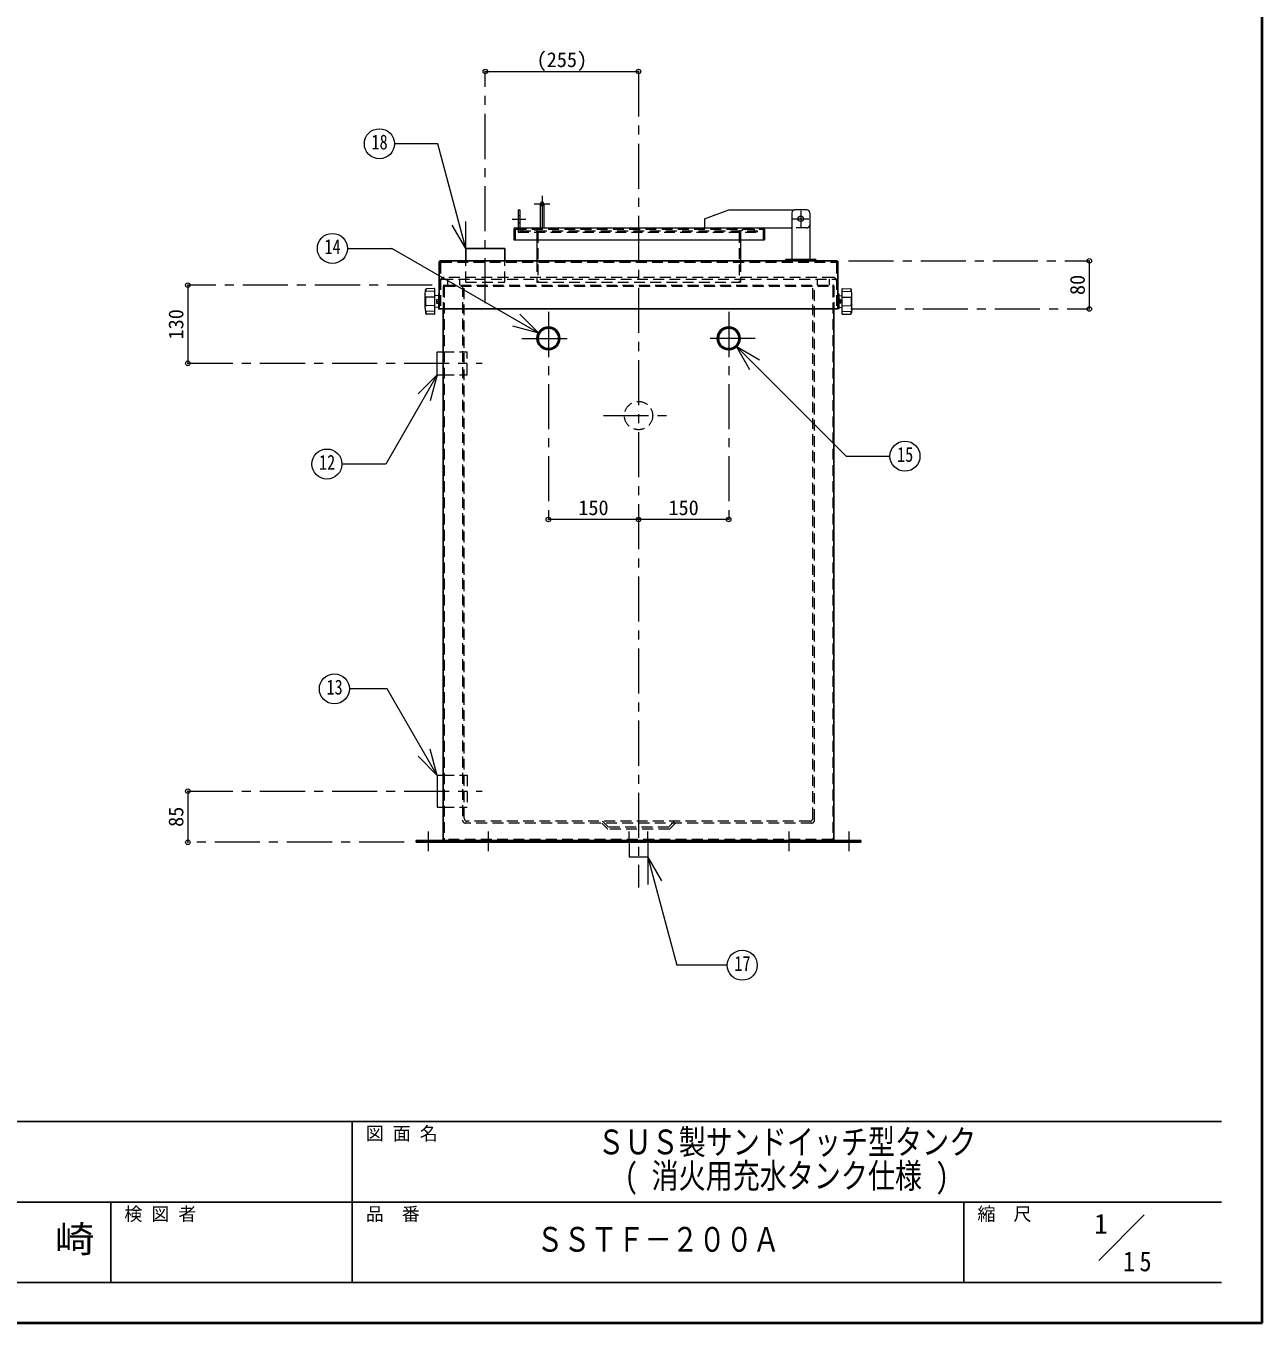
# Model space of a CAD drawing. Units: millimetres at full size, sheet at 1:15. Extents: x -3184 to 2891, y -2037 to 2178.
# Drawn here: x 834 to 2891, y -2037 to 121 of the extents above; entities that cross this region are included whole.
import ezdxf
from ezdxf.enums import TextEntityAlignment as Align

# ---------------------------------------------------------------- set-up
doc = ezdxf.new("R2010")
doc.units = ezdxf.units.MM
doc.header["$LTSCALE"] = 15
doc.header["$PDMODE"] = 32
doc.header["$PDSIZE"] = 7.5
doc.linetypes.add('CHAIN1', pattern=[8, 5, -1, 1, -1])
doc.linetypes.add('DASHED1', pattern=[1.8, 1.2, -0.6])
doc.layers.add('0-0', color=7, linetype='Continuous', lineweight=18)
doc.styles.add('ＭＳ ゴシック', font='')
doc.styles.get('ＭＳ ゴシック').set_extended_font_data('MS Gothic')

msp = doc.modelspace()

# ---------------------------------------------------------------- linework, layer by layer
at = {"layer": '0-0', "color": 1, "lineweight": 40}
for q in [(2890.8, 2177.87), (-3184.2, -2037.13)]:
    msp.add_line((2890.8, -2037.13), q, dxfattribs=at)
at = {"layer": '0-0', "color": 4, "linetype": 'CHAIN1', "lineweight": 9}
for p, q in [((1598.3, -340.13), (1598.3, 45.37)), ((1853.3, 45.37), (1853.3, -1312.13)), ((1692.8, -161.63), (1692.8, -214.63)), ((1679.8, -174.63), (1705.8, -174.63)), ((2123.3, -186.13), (2123.3, -213.13)), ((1665.8, -200.63), (1642.8, -200.63)), ((2109.8, -199.63), (2136.8, -199.63)), ((2202.8, -269.63), (2603.3, -269.63)), ((1509.8, -310.13), (1103.3, -310.13)), ((1703.3, -354.63), (1703.3, -700.13)), ((2003.3, -354.63), (2003.3, -700.13)), ((2206.3, -349.63), (2603.3, -349.63)), ((1659.3, -398.63), (1747.3, -398.63)), ((2047.3, -398.63), (1959.3, -398.63)), ((1103.3, -440.13), (1593.3, -440.13)), ((1794.8, -527.13), (1911.8, -527.13)), ((1103.3, -1152.13), (1593.3, -1152.13)), ((1503.3, -1219.13), (1503.3, -1252.13)), ((1603.3, -1219.13), (1603.3, -1252.13)), ((2103.3, -1219.13), (2103.3, -1252.13)), ((2203.3, -1219.13), (2203.3, -1252.13)), ((1463.3, -1237.13), (1103.3, -1237.13))]:
    msp.add_line(p, q, dxfattribs=at)
at = {"layer": '0-0', "color": 4, "lineweight": 9}
for p, q in [((1598.3, 45.37), (1853.3, 45.37)), ((1963.3, -199.63), (2003.3, -184.63)), ((2003.3, -184.63), (2113.3, -184.63)), ((1963.3, -199.63), (1963.3, -214.63)), ((2060.8, -214.63), (2108.3, -214.63)), ((1683.8, -234.63), (1683.8, -269.63)), ((2022.8, -234.63), (2022.8, -269.63)), ((2603.3, -269.63), (2603.3, -349.63)), ((1103.3, -310.13), (1103.3, -440.13)), ((1853.3, -700.13), (1703.3, -700.13)), ((2003.3, -700.13), (1853.3, -700.13)), ((1103.3, -1152.13), (1103.3, -1237.13))]:
    msp.add_line(p, q, dxfattribs=at)
at = {"layer": '0-0'}
for p, q in [((1519.12, -74.7), (1447.04, -74.7)), ((1565.89, -249.26), (1519.12, -74.7)), ((1652.8, -184.63), (1652.8, -214.63)), ((1689.8, -174.63), (1689.8, -214.63)), ((1695.8, -174.63), (1695.8, -214.63)), ((2108.3, -189.63), (2108.3, -267.63)), ((2133.3, -184.63), (2113.3, -184.63)), ((2138.3, -189.63), (2138.3, -267.63)), ((1565.89, -249.26), (1543.39, -210.29)), ((1565.89, -249.26), (1565.89, -204.26)), ((1647.8, -214.63), (2060.8, -214.63)), ((1645.8, -216.63), (1645.8, -234.63)), ((1645.8, -234.63), (2062.8, -234.63)), ((2062.8, -216.63), (2062.8, -234.63)), ((1368.84, -248.95), (1442.9, -248.95)), ((1687.37, -390.09), (1442.9, -248.95)), ((1498.31, -325.37), (1498.7, -317.98)), ((1514.3, -320.2), (1499.75, -320.68)), ((1513.78, -315.67), (1500.63, -316.09)), ((1514.3, -358.09), (1514.3, -316.17)), ((2192.3, -358.09), (2192.3, -316.17)), ((2192.3, -320.2), (2206.85, -320.68)), ((2192.81, -315.67), (2205.96, -316.09)), ((2208.28, -325.37), (2207.89, -317.98)), ((1498.3, -348.37), (1498.3, -325.89)), ((1514.3, -330.28), (1499.75, -329.79)), ((1514.3, -343.98), (1499.75, -344.47)), ((1519.84, -327.59), (1514.3, -327.13)), ((1517.05, -334.78), (1517.05, -339.48)), ((1517.67, -334.13), (1520.3, -334.13)), ((1517.67, -337.13), (1520.3, -337.13)), ((1517.67, -340.13), (1520.3, -340.13)), ((1520.3, -324.63), (1521.8, -324.63)), ((2186.3, -324.63), (2184.8, -324.63)), ((2188.92, -334.13), (2186.3, -334.13)), ((2188.92, -337.13), (2186.3, -337.13)), ((2188.92, -340.13), (2186.3, -340.13)), ((2186.76, -327.59), (2192.3, -327.13)), ((2189.55, -334.78), (2189.55, -339.48)), ((2192.3, -330.28), (2206.85, -329.79)), ((2192.3, -343.98), (2206.85, -344.47)), ((2208.3, -348.37), (2208.3, -325.89)), ((1498.31, -348.89), (1498.7, -356.28)), ((1514.3, -354.06), (1499.75, -353.58)), ((1513.78, -358.59), (1500.63, -358.17)), ((1519.84, -346.67), (1514.3, -347.13)), ((1687.37, -390.09), (1655.55, -358.27)), ((2186.76, -346.67), (2192.3, -347.13)), ((2192.3, -354.06), (2206.85, -353.58)), ((2192.81, -358.59), (2205.96, -358.17)), ((2208.28, -348.89), (2207.89, -356.28)), ((1687.37, -390.09), (1643.9, -378.45)), ((2015.67, -411.56), (2038.17, -450.53)), ((2015.67, -411.56), (2054.64, -434.06)), ((1518.36, -459.06), (1486.54, -490.88)), ((1518.36, -459.06), (1506.71, -502.52)), ((1518.3, -459.2), (1528.3, -459.2)), ((1435.26, -981.8), (1372.15, -981.8)), ((1518.38, -1125.76), (1435.26, -981.8)), ((1518.38, -1125.76), (1486.56, -1093.94)), ((1518.38, -1125.76), (1506.73, -1082.3)), ((1518.3, -1125.63), (1528.3, -1125.63)), ((1518.3, -1125.63), (1518.3, -1178.63)), ((1518.3, -1178.63), (1528.3, -1178.63)), ((1837.8, -1237.13), (1837.8, -1262.13)), ((1868.8, -1237.13), (1868.8, -1262.13)), ((1868.8, -1262.13), (1837.8, -1262.13)), ((1868.79, -1262.11), (1868.79, -1307.11)), ((1868.79, -1262.11), (1891.29, -1301.09)), ((1868.79, -1262.11), (1916.91, -1441.69)), ((2000.9, -1441.69), (1916.91, -1441.69)), ((2618.97, -1932.89), (2694.73, -1857.13))]:
    msp.add_line(p, q, dxfattribs=at)
at = {"layer": '0-0', "color": 4, "linetype": 'DASHED1', "lineweight": 9}
for p, q in [((1649.55, -214.63), (1649.55, -216.63)), ((1655.8, -194.63), (1652.8, -194.63)), ((1655.8, -206.63), (1652.8, -206.63)), ((1655.8, -214.63), (1655.8, -221.63)), ((1659.05, -214.63), (1659.05, -216.63)), ((2133.3, -214.63), (2108.3, -214.63)), ((1647.8, -217.63), (1647.8, -234.63)), ((1648.8, -216.63), (2059.8, -216.63)), ((1655.8, -219.63), (2050.8, -219.63)), ((1660.8, -216.63), (1660.8, -219.63)), ((1680.8, -216.63), (1680.8, -219.63)), ((1683.8, -222.63), (1683.8, -234.63)), ((1685.8, -221.63), (1685.8, -305.13)), ((2020.8, -221.63), (2020.8, -305.13)), ((2022.8, -222.63), (2022.8, -234.63)), ((2025.8, -216.63), (2025.8, -219.63)), ((2045.8, -216.63), (2045.8, -219.63)), ((2050.8, -219.63), (2050.8, -221.63)), ((2060.8, -217.63), (2060.8, -234.63)), ((1683.8, -269.63), (1683.8, -305.13)), ((2022.8, -269.63), (2022.8, -305.13)), ((1555.8, -310.13), (1555.8, -300.13)), ((2150.8, -310.13), (2150.8, -300.13)), ((1683.8, -305.13), (2022.8, -305.13)), ((1528.3, -421.2), (1568.3, -421.2)), ((1568.3, -459.2), (1568.3, -421.2)), ((1528.3, -459.2), (1568.3, -459.2)), ((1528.3, -1125.63), (1568.3, -1125.63)), ((1568.3, -1125.63), (1568.3, -1178.63)), ((1528.3, -1178.63), (1568.3, -1178.63)), ((1792.06, -1205.13), (1802.06, -1215.13)), ((1793.3, -1202.13), (1803.3, -1212.13)), ((1913.3, -1202.13), (1903.3, -1212.13)), ((1903.3, -1212.13), (1803.3, -1212.13)), ((1837.8, -1237.13), (1837.8, -1212.13)), ((1868.8, -1237.13), (1868.8, -1212.13)), ((1496.3, -1234.13), (1496.3, -1237.13)), ((1510.3, -1234.13), (1510.3, -1237.13)), ((2196.3, -1234.13), (2196.3, -1237.13)), ((2210.3, -1234.13), (2210.3, -1237.13))]:
    msp.add_line(p, q, dxfattribs=at)
at = {"layer": '0-0', "color": 5, "lineweight": 25}
for p, q in [((1565.8, -249.13), (1630.8, -249.13)), ((1565.8, -269.63), (1565.8, -249.13)), ((1630.8, -269.63), (1630.8, -249.13)), ((1521.8, -271.63), (1521.8, -349.63)), ((1523.8, -269.63), (2182.8, -269.63)), ((2148.3, -267.63), (2148.3, -269.63)), ((2184.8, -271.63), (2184.8, -349.63)), ((1521.8, -349.63), (2184.8, -349.63)), ((1528.3, -349.63), (1528.3, -1232.63)), ((2178.3, -1232.63), (2178.3, -349.63)), ((1483.3, -1234.13), (1483.3, -1237.13)), ((2223.3, -1234.13), (1483.3, -1234.13)), ((2223.3, -1237.13), (1483.3, -1237.13)), ((2223.3, -1234.13), (2223.3, -1237.13))]:
    msp.add_line(p, q, dxfattribs=at)
at = {"layer": '0-0', "linetype": 'DASHED1'}
for p, q in [((1523.8, -272.63), (1523.8, -349.63)), ((1524.8, -271.63), (2181.8, -271.63)), ((1565.8, -305.13), (1565.8, -269.63)), ((1630.8, -305.13), (1630.8, -269.63)), ((2182.8, -272.63), (2182.8, -349.63)), ((1526.8, -300.13), (2179.8, -300.13)), ((2176.8, -297.13), (1529.8, -297.13)), ((1535.8, -310.13), (1535.8, -300.13)), ((2170.8, -310.13), (2170.8, -300.13)), ((1528.3, -311.63), (1528.3, -349.63)), ((1529.8, -310.13), (2176.8, -310.13)), ((1529.8, -312.38), (1529.8, -1231.88)), ((1530.55, -311.63), (2176.05, -311.63)), ((1560.3, -311.63), (1560.3, -1200.13)), ((1563.3, -1197.13), (1563.3, -310.13)), ((1565.8, -305.13), (1630.8, -305.13)), ((2143.3, -1197.13), (2143.3, -310.13)), ((2146.3, -1200.13), (2146.3, -311.63)), ((2176.8, -312.38), (2176.8, -1231.88)), ((2178.3, -311.63), (2178.3, -349.63)), ((2141.3, -1205.13), (1565.3, -1205.13)), ((2138.3, -1202.13), (1568.3, -1202.13)), ((2176.05, -1232.63), (1530.55, -1232.63)), ((1548.3, -1232.63), (1548.3, -1234.13)), ((1596.3, -1234.13), (1596.3, -1237.13)), ((1610.3, -1234.13), (1610.3, -1237.13)), ((2110.3, -1234.13), (2110.3, -1237.13)), ((2141.3, -1234.13), (2141.3, -1237.13)), ((2158.3, -1232.63), (2158.3, -1234.13))]:
    msp.add_line(p, q, dxfattribs=at)
at = {"layer": '0-0', "color": 6, "lineweight": 25}
for p, q in [((-3116.7, -1701.77), (2823.3, -1701.77)), ((1376.87, -1969.63), (1376.87, -1701.77)), ((2823.3, -1835.7), (-230.27, -1835.7)), ((975.08, -1969.63), (975.08, -1835.7)), ((2394.73, -1969.63), (2394.73, -1835.7)), ((2823.3, -1969.63), (-3116.7, -1969.63))]:
    msp.add_line(p, q, dxfattribs=at)
at = {"layer": '0-0'}
for points in [[(1652.8, -184.63), (1655.8, -184.63), (1655.8, -214.63)], [(1520.3, -324.63), (1520.3, -349.63), (1521.8, -349.63)], [(2186.3, -324.63), (2186.3, -349.63), (2184.8, -349.63)], [(1518.3, -459.2), (1518.3, -421.2), (1528.3, -421.2)], [(2015.67, -411.56), (2198.74, -594.63), (2271.61, -594.63)], [(1518.36, -459.06), (1432.53, -607.71), (1359.74, -607.71)]]:
    msp.add_lwpolyline(points, dxfattribs=at)
at = {"layer": '0-0', "color": 4, "linetype": 'DASHED1', "lineweight": 9}
for points in [[(1652.8, -214.63), (1652.8, -221.63), (2050.8, -221.63)], [(1914.54, -1205.13), (1904.54, -1215.13), (1802.06, -1215.13)]]:
    msp.add_lwpolyline(points, dxfattribs=at)
at = {"layer": '0-0', "color": 5, "lineweight": 25}
msp.add_lwpolyline([(2148.3, -267.63), (2098.3, -267.63), (2098.3, -269.63)], dxfattribs=at)
at = {"layer": '0-0'}
for centre, radius in [((1422.04, -74.7), 25), ((2123.3, -199.63), 4.5), ((1343.84, -248.95), 25), ((1334.74, -607.71), 25), ((2296.61, -594.63), 25), ((1347.15, -981.8), 25), ((2025.9, -1441.69), 25)]:
    msp.add_circle(centre, radius, dxfattribs=at)
at = {"layer": '0-0', "color": 5, "lineweight": 25}
for centre, radius in [((1703.3, -398.63), 19), ((1703.3, -398.63), 17), ((2003.3, -398.63), 19), ((2003.3, -398.63), 17)]:
    msp.add_circle(centre, radius, dxfattribs=at)
at = {"layer": '0-0', "color": 4, "linetype": 'DASHED1', "lineweight": 9}
msp.add_circle((1853.3, -527.13), 23.5, dxfattribs=at)
at = {"layer": '0-0'}
for centre, radius, start, end in [((1692.8, -174.63), 3, 0, 180), ((2113.3, -189.63), 5, 90, 180), ((2133.3, -189.63), 5, 0, 90), ((1647.8, -216.63), 2, 90, 180), ((2060.8, -216.63), 2, 0, 90), ((1500.7, -318.09), 2, 91.84585, 176.98087), ((1501.37, -317.63), 2.07, 141.26695, 176.97243), ((1509.26, -317.71), 9.96, 178.90936, 197.37998), ((1513.8, -316.17), 0.5, 0, 91.84585), ((2192.8, -316.17), 0.5, 88.15415, 180), ((2205.9, -318.09), 2, 3.01913, 88.15415), ((2197.34, -317.71), 9.96, 342.62002, 1.09064), ((2205.23, -317.63), 2.07, 3.02757, 38.73305), ((1508.3, -325.89), 10, 176.98087, 180), ((1553.13, -337.13), 54.34, 172.70127, 187.29873), ((1499.73, -330.29), 0.5, 88.09085, 172.70127), ((1499.73, -343.97), 0.5, 187.29873, 271.90915), ((1518.61, -335.66), 1.79, 121.62812, 150.75937), ((1519.15, -335.63), 2.11, 134.62454, 225.37546), ((1519.15, -338.63), 2.11, 134.62454, 225.37546), ((1518.61, -338.6), 1.79, 209.24063, 238.37188), ((1519.8, -328.09), 0.5, 0, 85.23636), ((2186.8, -328.09), 0.5, 94.76364, 180), ((2187.98, -335.66), 1.79, 29.24063, 58.37188), ((2187.44, -335.63), 2.11, 314.62454, 45.37546), ((2187.44, -338.63), 2.11, 314.62454, 45.37546), ((2187.98, -338.6), 1.79, 301.62812, 330.75937), ((2206.86, -330.29), 0.5, 7.29873, 91.90915), ((2206.86, -343.97), 0.5, 268.09085, 352.70127), ((2153.46, -337.13), 54.34, 352.70127, 7.29873), ((2198.3, -325.89), 10, 0, 3.01913), ((1508.3, -348.37), 10, 180, 183.01913), ((1500.7, -356.17), 2, 183.01913, 268.15415), ((1509.26, -356.55), 9.96, 162.62002, 181.09064), ((1501.37, -356.63), 2.07, 183.02757, 218.73305), ((1513.8, -358.09), 0.5, 268.15415, 0), ((1519.8, -346.17), 0.5, 274.76364, 0), ((2186.8, -346.17), 0.5, 180, 265.23636), ((2192.8, -358.09), 0.5, 180, 271.84585), ((2205.9, -356.17), 2, 271.84585, 356.98087), ((2197.34, -356.55), 9.96, 358.90936, 17.37998), ((2205.23, -356.63), 2.07, 321.26695, 356.97243), ((2198.3, -348.37), 10, 356.98087, 0)]:
    msp.add_arc(centre, radius, start, end, dxfattribs=at)
at = {"layer": '0-0', "color": 4, "linetype": 'DASHED1', "lineweight": 9}
for centre, radius, start, end in [((1692.8, -174.63), 3, 180, 0), ((2133.3, -209.63), 5, 270, 0), ((1648.8, -217.63), 1, 90, 180), ((1682.8, -222.63), 1, 0, 90), ((1683.8, -221.63), 2, 0, 90), ((2022.8, -221.63), 2, 90, 180), ((2023.8, -222.63), 1, 90, 180), ((2059.8, -217.63), 1, 0, 90)]:
    msp.add_arc(centre, radius, start, end, dxfattribs=at)
at = {"layer": '0-0', "color": 5, "lineweight": 25}
for centre, radius, start, end in [((1523.8, -271.63), 2, 90, 180), ((2182.8, -271.63), 2, 0, 90), ((1529.8, -1232.63), 1.5, 180, 270), ((2176.8, -1232.63), 1.5, 270, 0)]:
    msp.add_arc(centre, radius, start, end, dxfattribs=at)
at = {"layer": '0-0', "linetype": 'DASHED1'}
for centre, radius, start, end in [((1524.8, -272.63), 1, 90, 180), ((2181.8, -272.63), 1, 0, 90), ((1529.8, -303.13), 6, 90, 180), ((1526.8, -303.13), 3, 90, 180), ((2176.8, -303.13), 6, 0, 90), ((2179.8, -303.13), 3, 0, 90), ((1529.8, -311.63), 1.5, 90, 180), ((1530.55, -312.38), 0.75, 90, 180), ((2176.05, -312.38), 0.75, 0, 90), ((2176.8, -311.63), 1.5, 0, 90), ((1565.3, -1200.13), 5, 180, 270), ((1568.3, -1197.13), 5, 180, 270), ((2138.3, -1197.13), 5, 270, 0), ((2141.3, -1200.13), 5, 270, 0), ((1530.55, -1231.88), 0.75, 180, 270), ((2176.05, -1231.88), 0.75, 270, 0)]:
    msp.add_arc(centre, radius, start, end, dxfattribs=at)
at = {"layer": '0-0', "color": 1}
for p in [(1598.3, 45.37), (1853.3, 45.37), (2603.3, -269.63), (1103.3, -310.13), (2603.3, -349.63), (1103.3, -440.13), (1703.3, -700.13), (1853.3, -700.13), (2003.3, -700.13), (1103.3, -1152.13), (1103.3, -1237.13)]:
    msp.add_point(p, dxfattribs=at)

# ---------------------------------------------------------------- texts
at = {"layer": '0-0', "style": 'ＭＳ ゴシック'}
for s, height, p in [('(255)', 24.74, (1683.61, 45.37)), ('150', 24.74, (1752.99, -700.13)), ('150', 24.74, (1902.99, -700.13)), ('図 面 名', 21.99, (1399.37, -1739.27)), ('検 図 者', 21.99, (997.58, -1873.2)), ('品\u3000番', 21.99, (1399.37, -1873.2)), ('縮\u3000尺', 21.99, (2417.23, -1873.2)), ('1', 32.99, (2611.35, -1898.42))]:
    msp.add_text(s, height=height, dxfattribs=at).set_placement(p, align=Align.BOTTOM_LEFT)
for s, height, width, p in [('18', 24.74, 0.8, (1408.92, -91.58)), ('14', 24.74, 0.8, (1330.71, -265.82)), ('15', 24.74, 0.8, (2283.48, -611.5)), ('12', 24.74, 0.8, (1321.61, -624.58)), ('13', 24.74, 0.8, (1334.02, -998.67)), ('17', 24.74, 0.8, (2012.77, -1458.56)), ('ＳＵＳ製サンドイッチ型タンク', 41.24, 0.8, (1785.08, -1768.74)), ('( 消火用充水タンク仕様 )', 41.24, 0.8, (1830.08, -1824.99)), ('千\u3000崎', 43.99, 1.1, (750.08, -1932.67)), ('ＳＳＴＦ－２００Ａ', 41.24, 0.8, (1683.3, -1930.79))]:
    msp.add_text(s, height=height, dxfattribs=dict(at, width=width)).set_placement(p, align=Align.BOTTOM_LEFT)
for s, p in [('80', (2603.3, -326.51)), ('130', (1103.3, -400.44)), ('85', (1103.3, -1211.51))]:
    msp.add_text(s, height=24.74, rotation=90, dxfattribs=at).set_placement(p, align=Align.BOTTOM_LEFT)
at = {"layer": '0-0', "insert": (2659.3, -1951.48), "char_height": 32.99, "attachment_point": 7, "style": 'ＭＳ ゴシック'}
msp.add_mtext('\\T1.36;\\W0.9;15', dxfattribs=at)

doc.saveas('drawing.dxf')
